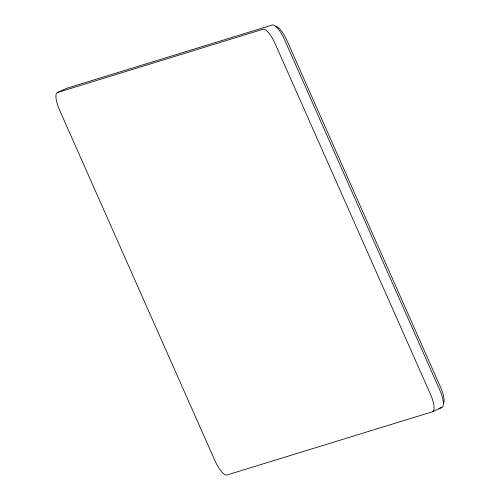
<?xml version="1.0" encoding="UTF-8"?>
<svg xmlns="http://www.w3.org/2000/svg" width="500" height="500" viewBox="0 0 500 500"><rect width="100%" height="100%" fill="white"/><g stroke="black" fill="none" stroke-linecap="round" stroke-linejoin="round"><path stroke-width="0.75" d="M57.475 92.519L66.775 88.269L272.344 25A17.675 5.194 65.5 0 1 284.5 39.613L439.681 389.794A17.675 5.194 65.5 0 1 441.838 407.481L432.531 411.731L226.969 475A17.675 5.194 65.5 0 1 214.812 460.387L59.631 110.206A17.675 5.194 65.5 0 1 57.475 92.519L263.038 29.25A17.675 5.194 65.5 0 1 275.2 43.856L430.381 394.044A17.675 5.194 65.5 0 1 432.531 411.731M438.856 408.4L441.838 407.481M275.375 26.606A16.744 4.919 65.5 0 1 286.894 40.444L440.562 387.231A16.744 4.919 65.5 0 1 443.6 403.088"/></g></svg>
